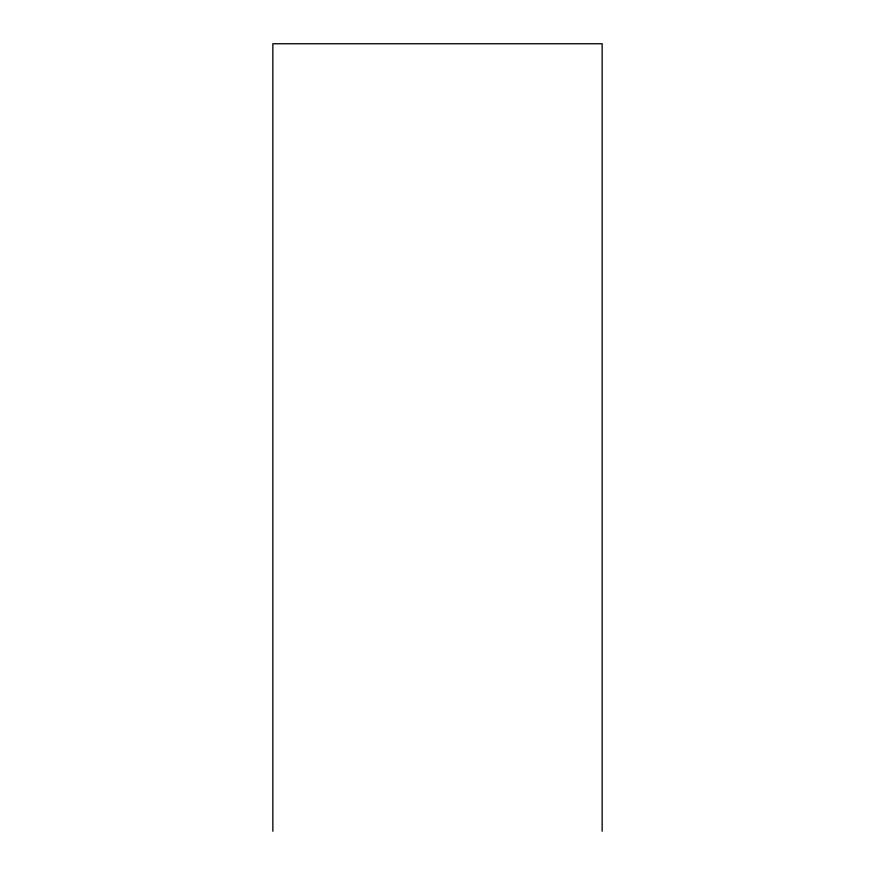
<?xml version="1.0" encoding="UTF-8"?>
<svg xmlns="http://www.w3.org/2000/svg" width="875" height="875" viewBox="0 0 875 875"><rect width="100%" height="100%" fill="white"/><g stroke="black" fill="none" stroke-linecap="round" stroke-linejoin="round"><path stroke-width="1.31" d="M602.153 831.25L602.153 43.75L272.847 43.75L272.847 831.25"/></g></svg>
